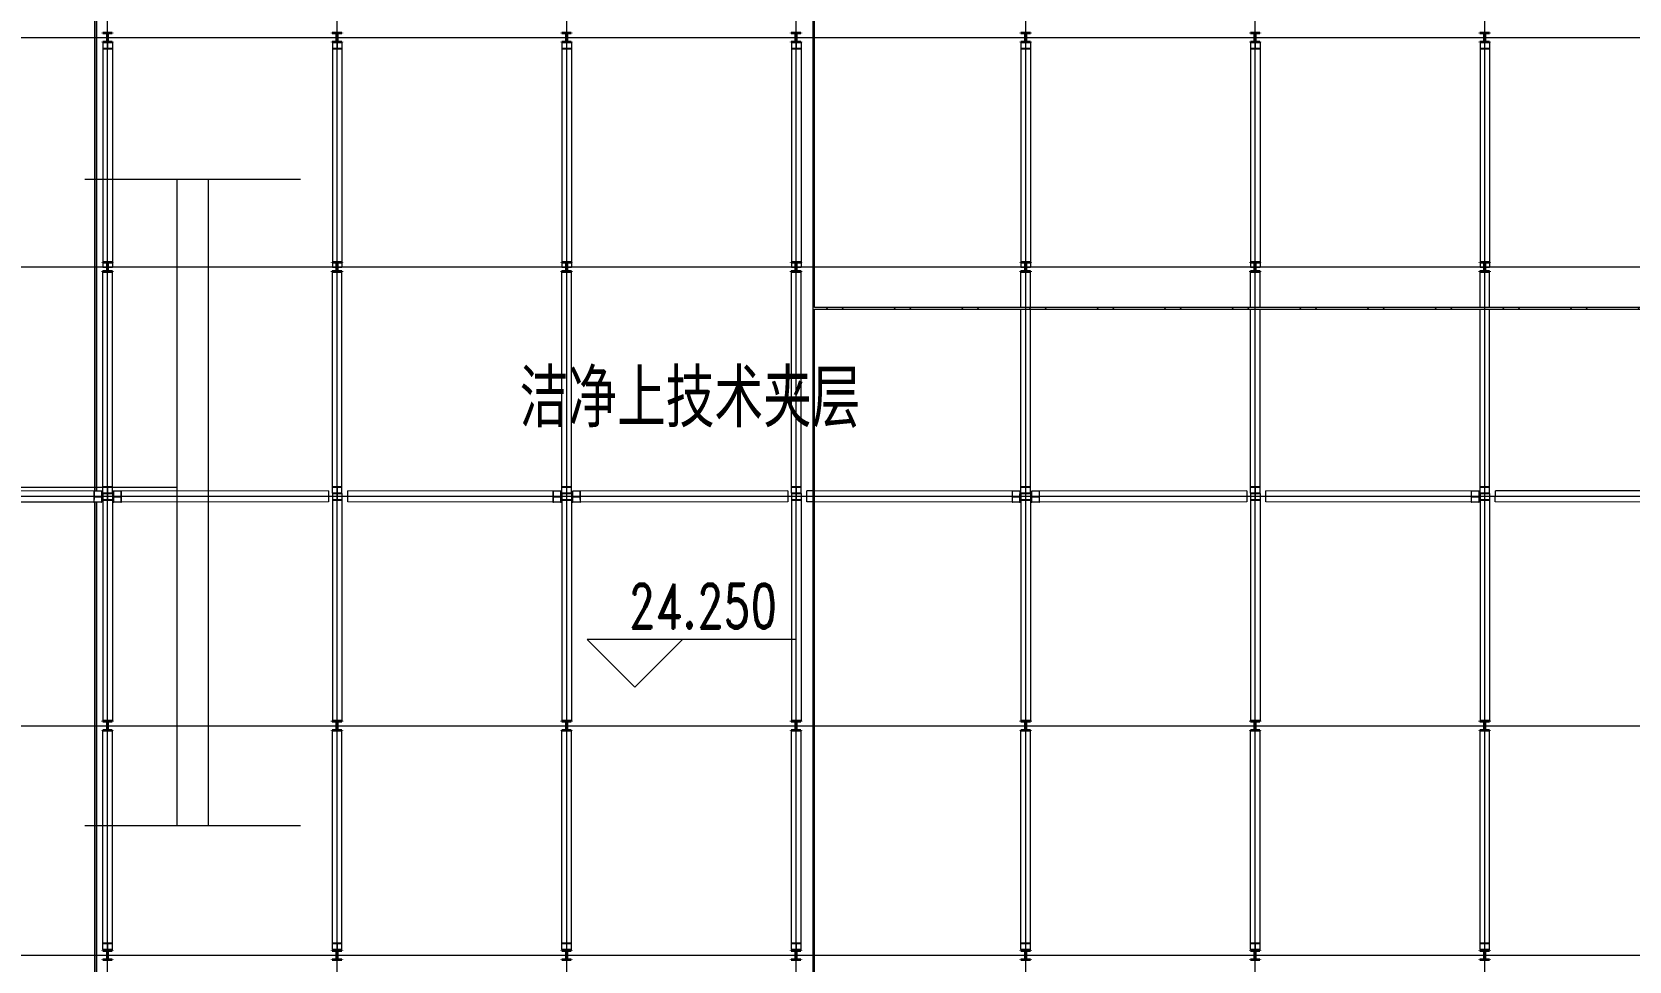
# Model space of a CAD drawing. Header units: millimetres. Extents: x -30000 to 430621, y -31706 to 192400.
# Drawn here: x 184825 to 234925, y 64616 to 93773 of the extents above; entities that cross this region are included whole.
import ezdxf

# ---------------------------------------------------------------- set-up
doc = ezdxf.new("R2010")
doc.units = ezdxf.units.MM
doc.linetypes.add('轴网线', pattern=[22.04, 18.38, -1.83, 0, -1.83])
doc.layers.get('0').update_dxf_attribs({"color": 8})
for name, color, linetype, lineweight in [('A-ANNO-NOTE', 8, 'Continuous', 5), ('A-AREA-IDEN', 8, 'Continuous', 9), ('A-DETL-GENF', 8, 'Continuous', 18), ('A-FLOR-HRAL', 8, 'Continuous', 5), ('A-WALL', 8, 'Continuous', 5), ('A-WALL-PATT', 8, 'Continuous', 9), ('G-IMPT', 8, 'Continuous', 5), ('S-BEAM', 8, 'Continuous', 5), ('S-COLS', 8, 'Continuous', 5), ('S-GRID', 8, 'Continuous', 9)]:
    doc.layers.add(name, color=color, linetype=linetype, lineweight=lineweight)
doc.styles.add('RomanD_2', font='romand__.ttf', dxfattribs={"width": 0.7, "height": 1400})
doc.styles.add('仿宋_4', font='simfang.ttf', dxfattribs={"width": 0.7, "height": 1600})
pattern_1 = [(45, (-4e-09, 0), (-1060.66, 1060.66), []), (135, (-4e-09, 0), (-1060.66, -1060.66), [])]

# ---------------------------------------------------------------- blocks, each defined once
blk = doc.blocks.new('钢_柱_热轧H - HW300X300-659272-LAY-4F-1_500-A')
at = {"layer": 'S-COLS', "lineweight": 15, "true_color": 0xdddddd}
h = blk.add_hatch(color=254, dxfattribs=at)
h.paths.add_polyline_path([(5, -122), (0, 122), (-5, 122), (0, -122)], flags=0)
h.paths.add_polyline_path([(9, -131), (5, -122), (0, -131), (5, -131)], flags=0)
h.paths.add_polyline_path([(-145, -150), (150, -150), (150, -135), (-150, -135), (-150, -150)], flags=0)
h.paths.add_polyline_path([(5, 122), (5, 131), (-5, 129), (0, 125)], flags=0)
h.paths.add_polyline_path([(9, 131), (18, 135), (150, 135), (150, 150), (-150, 150), (-145, 135), (5, 132)], flags=0)
at = {"layer": 'S-COLS', "color": 8, "lineweight": 35, "true_color": 0x777777}
for p, q in [((-150, 150), (150, 150)), ((-150, 135), (-150, 150)), ((-18, 135), (-150, 135)), ((-5, -122), (-5, 122)), ((5, 122), (5, -122)), ((150, 135), (18, 135)), ((150, 150), (150, 135)), ((-150, -135), (-18, -135)), ((-150, -150), (-150, -135)), ((150, -150), (-150, -150)), ((18, -135), (150, -135)), ((150, -135), (150, -150))]:
    blk.add_line(p, q, dxfattribs=at)
for centre, start, end in [((-18, 122), 360, 90), ((18, 122), 90, 180), ((-18, -122), 270, 360), ((18, -122), 180, 270)]:
    blk.add_arc(centre, 13, start, end, dxfattribs=at)
blk = doc.blocks.new('钢_柱_热轧H - HW300X300-659273-LAY-4F-1_500-A')
at = {"layer": 'S-COLS', "lineweight": 15, "true_color": 0xdddddd}
h = blk.add_hatch(color=254, dxfattribs=at)
h.paths.add_polyline_path([(5, -122), (5, 122), (-5, 122), (-5, -122)], flags=0)
h.paths.add_polyline_path([(9, -131), (5, -122), (-5, -131), (5, -131)], flags=0)
h.paths.add_polyline_path([(150, -150), (150, -135), (-150, -135), (-145, -150)], flags=0)
h.paths.add_polyline_path([(5, 122), (5, 131), (-5, 129)], flags=0)
h.paths.add_polyline_path([(9, 131), (18, 135), (150, 135), (150, 150), (-150, 150), (-145, 135), (5, 132)], flags=0)
at = {"layer": 'S-COLS', "color": 8, "lineweight": 35, "true_color": 0x777777}
for p, q in [((-150, 150), (150, 150)), ((-150, 135), (-150, 150)), ((-18, 135), (-150, 135)), ((-5, -122), (-5, 122)), ((5, 122), (5, -122)), ((150, 135), (18, 135)), ((150, 150), (150, 135)), ((-150, -135), (-18, -135)), ((-150, -150), (-150, -135)), ((150, -150), (-150, -150)), ((18, -135), (150, -135)), ((150, -135), (150, -150))]:
    blk.add_line(p, q, dxfattribs=at)
for centre, start, end in [((-18, 122), 360, 90), ((18, 122), 90, 180), ((-18, -122), 270, 360), ((18, -122), 180, 270)]:
    blk.add_arc(centre, 13, start, end, dxfattribs=at)
blk = doc.blocks.new('钢_柱_热轧H - HW300X300-V81-LAY-4F-1_500-A')
at = {"layer": 'S-COLS', "lineweight": 15, "true_color": 0xdddddd}
h = blk.add_hatch(color=254, dxfattribs=at)
h.paths.add_polyline_path([(5, -122), (0, 122), (-5, 122), (0, -122)], flags=0)
h.paths.add_polyline_path([(9, -131), (5, -122), (0, -131), (5, -131)], flags=0)
h.paths.add_polyline_path([(-150, -150), (150, -150), (150, -135), (-150, -135), (-150, -150)], flags=0)
h.paths.add_polyline_path([(5, 122), (5, 131), (-5, 129), (0, 125)], flags=0)
h.paths.add_polyline_path([(9, 131), (18, 135), (150, 135), (150, 150), (-150, 150), (-145, 135), (5, 132)], flags=0)
at = {"layer": 'S-COLS', "color": 8, "lineweight": 35, "true_color": 0x777777}
for p, q in [((-150, 150), (150, 150)), ((-150, 135), (-150, 150)), ((-18, 135), (-150, 135)), ((-5, -122), (-5, 122)), ((5, 122), (5, -122)), ((150, 135), (18, 135)), ((150, 150), (150, 135)), ((-150, -135), (-18, -135)), ((-150, -150), (-150, -135)), ((18, -135), (150, -135)), ((150, -135), (150, -150))]:
    blk.add_line(p, q, dxfattribs=at)
for centre, start, end in [((-18, 122), 360, 90), ((18, 122), 90, 180), ((-18, -122), 270, 360), ((18, -122), 180, 270)]:
    blk.add_arc(centre, 13, start, end, dxfattribs=at)
blk = doc.blocks.new('钢_柱_热轧H - HW300X300-V82-LAY-4F-1_500-A')
at = {"layer": 'S-COLS', "lineweight": 15, "true_color": 0xdddddd}
h = blk.add_hatch(color=254, dxfattribs=at)
h.paths.add_polyline_path([(5, -122), (0, 122), (-5, 122), (0, -122)], flags=0)
h.paths.add_polyline_path([(9, -131), (5, -122), (0, -131), (5, -131)], flags=0)
h.paths.add_polyline_path([(-150, -150), (150, -150), (150, -135), (-150, -135), (-150, -150)], flags=0)
h.paths.add_polyline_path([(5, 122), (5, 131), (-5, 129), (0, 125)], flags=0)
h.paths.add_polyline_path([(9, 131), (18, 135), (150, 135), (150, 150), (-150, 150), (-145, 135), (5, 132)], flags=0)
at = {"layer": 'S-COLS', "color": 8, "lineweight": 35, "true_color": 0x777777}
for p, q in [((-150, 150), (150, 150)), ((-150, 135), (-150, 150)), ((-18, 135), (-150, 135)), ((-5, -122), (-5, 122)), ((5, 122), (5, -122)), ((150, 135), (18, 135)), ((150, 150), (150, 135)), ((-150, -135), (-18, -135)), ((-150, -150), (-150, -135)), ((18, -135), (150, -135)), ((150, -135), (150, -150))]:
    blk.add_line(p, q, dxfattribs=at)
for centre, start, end in [((-18, 122), 360, 90), ((18, 122), 90, 180), ((-18, -122), 270, 360), ((18, -122), 180, 270)]:
    blk.add_arc(centre, 13, start, end, dxfattribs=at)
blk = doc.blocks.new('钢_柱_热轧H - HW300X300-V79-LAY-4F-1_500-A')
at = {"layer": 'S-COLS', "lineweight": 15, "true_color": 0xdddddd}
h = blk.add_hatch(color=254, dxfattribs=at)
h.paths.add_polyline_path([(5, -122), (0, 122), (-5, 122), (0, -122)], flags=0)
h.paths.add_polyline_path([(9, -131), (5, -122), (0, -131), (5, -131)], flags=0)
h.paths.add_polyline_path([(-145, -150), (-145, -150), (150, -150), (150, -135), (-150, -135), (-150, -150)], flags=0)
h.paths.add_polyline_path([(5, 122), (5, 131), (-5, 129), (0, 125)], flags=0)
h.paths.add_polyline_path([(9, 131), (18, 135), (150, 135), (150, 150), (-150, 150), (-145, 135), (5, 132)], flags=0)
at = {"layer": 'S-COLS', "color": 8, "lineweight": 35, "true_color": 0x777777}
for p, q in [((-150, 150), (150, 150)), ((-150, 135), (-150, 150)), ((-18, 135), (-150, 135)), ((-5, -122), (-5, 122)), ((5, 122), (5, -122)), ((150, 135), (18, 135)), ((150, 150), (150, 135)), ((-150, -135), (-18, -135)), ((-150, -150), (-150, -135)), ((18, -135), (150, -135)), ((150, -135), (150, -150))]:
    blk.add_line(p, q, dxfattribs=at)
for centre, start, end in [((-18, 122), 360, 90), ((18, 122), 90, 180), ((-18, -122), 270, 360), ((18, -122), 180, 270)]:
    blk.add_arc(centre, 13, start, end, dxfattribs=at)
blk = doc.blocks.new('钢_柱_热轧H - HW300X300-V84-LAY-4F-1_500-A')
at = {"layer": 'S-COLS', "lineweight": 15, "true_color": 0xdddddd}
h = blk.add_hatch(color=254, dxfattribs=at)
h.paths.add_polyline_path([(5, -122), (0, 122), (-5, 122), (0, -122)], flags=0)
h.paths.add_polyline_path([(9, -131), (5, -122), (0, -131), (5, -131)], flags=0)
h.paths.add_polyline_path([(-150, -150), (150, -150), (150, -135), (-150, -135), (-150, -150)], flags=0)
h.paths.add_polyline_path([(5, 122), (5, 131), (-5, 129), (0, 125)], flags=0)
h.paths.add_polyline_path([(9, 131), (18, 135), (150, 135), (150, 150), (-150, 150), (-145, 135), (5, 132)], flags=0)
at = {"layer": 'S-COLS', "color": 8, "lineweight": 35, "true_color": 0x777777}
for p, q in [((-150, 150), (150, 150)), ((-150, 135), (-150, 150)), ((-18, 135), (-150, 135)), ((-5, -122), (-5, 122)), ((5, 122), (5, -122)), ((150, 135), (18, 135)), ((150, 150), (150, 135)), ((-150, -135), (-18, -135)), ((-150, -150), (-150, -135)), ((18, -135), (150, -135)), ((150, -135), (150, -150))]:
    blk.add_line(p, q, dxfattribs=at)
for centre, start, end in [((-18, 122), 360, 90), ((18, 122), 90, 180), ((-18, -122), 270, 360), ((18, -122), 180, 270)]:
    blk.add_arc(centre, 13, start, end, dxfattribs=at)
blk = doc.blocks.new('钢_柱_热轧H - HW300X300-V83-LAY-4F-1_500-A')
at = {"layer": 'S-COLS', "lineweight": 15, "true_color": 0xdddddd}
h = blk.add_hatch(color=254, dxfattribs=at)
h.paths.add_polyline_path([(5, -122), (0, 122), (-5, 122), (0, -122)], flags=0)
h.paths.add_polyline_path([(9, -131), (5, -122), (0, -131), (5, -131)], flags=0)
h.paths.add_polyline_path([(-150, -150), (150, -150), (150, -135), (-150, -135), (-150, -150)], flags=0)
h.paths.add_polyline_path([(5, 122), (5, 131), (-5, 129), (0, 125)], flags=0)
h.paths.add_polyline_path([(9, 131), (18, 135), (150, 135), (150, 150), (-150, 150), (-145, 135), (5, 132)], flags=0)
at = {"layer": 'S-COLS', "color": 8, "lineweight": 35, "true_color": 0x777777}
for p, q in [((-150, 150), (150, 150)), ((-150, 135), (-150, 150)), ((-18, 135), (-150, 135)), ((-5, -122), (-5, 122)), ((5, 122), (5, -122)), ((150, 135), (18, 135)), ((150, 150), (150, 135)), ((-150, -135), (-18, -135)), ((-150, -150), (-150, -135)), ((18, -135), (150, -135)), ((150, -135), (150, -150))]:
    blk.add_line(p, q, dxfattribs=at)
for centre, start, end in [((-18, 122), 360, 90), ((18, 122), 90, 180), ((-18, -122), 270, 360), ((18, -122), 180, 270)]:
    blk.add_arc(centre, 13, start, end, dxfattribs=at)
blk = doc.blocks.new('钢_梁_焊接H - H300X300X10X15-V311-LAY-4F-1_500-A')
at = {"layer": 'S-BEAM', "color": 8, "lineweight": 15, "true_color": 0x777777}
for p, q in [((187350, 93450), (187050, 93450)), ((187050, 93450), (187050, 93440)), ((187050, 93440), (187195, 93440)), ((187050, 93440), (187050, 93250)), ((187195, 93250), (187050, 93250)), ((187050, 93250), (187050, 93240)), ((187050, 93240), (187350, 93240)), ((187050, 93240), (187050, 86549)), ((187195, 93440), (187195, 93250)), ((187205, 93250), (187205, 93440)), ((187205, 93440), (187350, 93440)), ((187350, 93250), (187205, 93250)), ((187350, 93440), (187350, 93450)), ((187350, 93440), (187350, 93250)), ((187350, 93240), (187350, 93250)), ((187350, 93240), (187350, 86386)), ((187050, 86535), (187050, 86386)), ((187190, 86386), (187050, 86386)), ((187350, 86386), (187200, 86386))]:
    blk.add_line(p, q, dxfattribs=at)
blk = doc.blocks.new('钢_梁_焊接H - H300X300X10X15-V315-LAY-4F-1_500-A')
at = {"layer": 'S-BEAM', "color": 8, "lineweight": 15, "true_color": 0x777777}
for p, q in [((187050, 65176), (187050, 71851)), ((187350, 65176), (187350, 71861)), ((187350, 65176), (187050, 65176)), ((187050, 65176), (187050, 65166)), ((187050, 65166), (187195, 65166)), ((187050, 64976), (187050, 65166)), ((187195, 65166), (187195, 64976)), ((187205, 64976), (187205, 65166)), ((187205, 65166), (187350, 65166)), ((187350, 65166), (187350, 65176)), ((187350, 64976), (187350, 65166)), ((187195, 64976), (187050, 64976)), ((187050, 64976), (187050, 64965)), ((187050, 64965), (187350, 64965)), ((187350, 64976), (187205, 64976)), ((187350, 64965), (187350, 64976))]:
    blk.add_line(p, q, dxfattribs=at)
blk = doc.blocks.new('钢_梁_焊接H - H300X300X10X15-V316-LAY-4F-1_500-A')
at = {"layer": 'S-BEAM', "color": 8, "lineweight": 15, "true_color": 0x777777}
for p, q in [((187050, 86275), (187196, 86275)), ((187050, 86265), (187050, 86275)), ((187050, 79501), (187050, 86251)), ((187201, 86275), (187350, 86275)), ((187350, 79501), (187350, 86275)), ((187350, 79501), (187050, 79501)), ((187050, 79501), (187050, 79490)), ((187050, 79490), (187195, 79490)), ((187050, 79301), (187050, 79490)), ((187195, 79490), (187195, 79301)), ((187205, 79301), (187205, 79490)), ((187205, 79490), (187350, 79490)), ((187264, 79295), (187258, 79295)), ((187350, 79490), (187350, 79501)), ((187350, 79301), (187350, 79490))]:
    blk.add_line(p, q, dxfattribs=at)
blk = doc.blocks.new('钢_梁_焊接H - H300X300X10X15-V317-LAY-4F-1_500-A')
at = {"layer": 'S-BEAM', "color": 8, "lineweight": 15, "true_color": 0x777777}
for p, q in [((187350, 79301), (187050, 79301)), ((187050, 79301), (187050, 79290)), ((187050, 79290), (187195, 79290)), ((187050, 79290), (187050, 79095)), ((187195, 79290), (187195, 79095)), ((187205, 79095), (187205, 79290)), ((187205, 79290), (187350, 79290)), ((187350, 79290), (187350, 79301)), ((187350, 79290), (187350, 79095)), ((187195, 79095), (187050, 79095)), ((187050, 79095), (187050, 79084)), ((187050, 79084), (187350, 79084)), ((187050, 79084), (187050, 72149)), ((187350, 79095), (187205, 79095)), ((187350, 79084), (187350, 79095)), ((187350, 79084), (187350, 72146))]:
    blk.add_line(p, q, dxfattribs=at)
blk = doc.blocks.new('钢_梁_焊接H - H300X300X10X15-V320-LAY-4F-1_500-A')
at = {"layer": 'S-BEAM', "color": 8, "lineweight": 15, "true_color": 0x777777}
for p, q in [((194550, 93450), (194250, 93450)), ((194250, 93450), (194250, 93440)), ((194250, 93440), (194395, 93440)), ((194250, 93440), (194250, 93250)), ((194395, 93250), (194250, 93250)), ((194250, 93250), (194250, 93240)), ((194250, 93240), (194550, 93240)), ((194250, 93240), (194250, 86549)), ((194395, 93440), (194395, 93250)), ((194405, 93250), (194405, 93440)), ((194405, 93440), (194550, 93440)), ((194550, 93250), (194405, 93250)), ((194550, 93440), (194550, 93450)), ((194550, 93440), (194550, 93250)), ((194550, 93240), (194550, 93250)), ((194550, 93240), (194550, 86386)), ((194250, 86535), (194250, 86386)), ((194390, 86386), (194250, 86386)), ((194550, 86386), (194400, 86386))]:
    blk.add_line(p, q, dxfattribs=at)
blk = doc.blocks.new('钢_梁_焊接H - H300X300X10X15-V324-LAY-4F-1_500-A')
at = {"layer": 'S-BEAM', "color": 8, "lineweight": 15, "true_color": 0x777777}
for p, q in [((194250, 65176), (194250, 71851)), ((194550, 65176), (194550, 71861)), ((194550, 65176), (194250, 65176)), ((194250, 65176), (194250, 65166)), ((194250, 65166), (194395, 65166)), ((194250, 64976), (194250, 65166)), ((194395, 65166), (194395, 64976)), ((194405, 64976), (194405, 65166)), ((194405, 65166), (194550, 65166)), ((194550, 65166), (194550, 65176)), ((194550, 64976), (194550, 65166)), ((194395, 64976), (194250, 64976)), ((194250, 64976), (194250, 64965)), ((194250, 64965), (194550, 64965)), ((194550, 64976), (194405, 64976)), ((194550, 64965), (194550, 64976))]:
    blk.add_line(p, q, dxfattribs=at)
blk = doc.blocks.new('钢_梁_焊接H - H300X300X10X15-V325-LAY-4F-1_500-A')
at = {"layer": 'S-BEAM', "color": 8, "lineweight": 15, "true_color": 0x777777}
for p, q in [((194250, 86275), (194396, 86275)), ((194250, 86265), (194250, 86275)), ((194250, 79501), (194250, 86251)), ((194401, 86275), (194550, 86275)), ((194550, 79501), (194550, 86275)), ((194550, 79501), (194250, 79501)), ((194250, 79501), (194250, 79490)), ((194250, 79490), (194395, 79490)), ((194250, 79301), (194250, 79490)), ((194395, 79490), (194395, 79301)), ((194405, 79301), (194405, 79490)), ((194405, 79490), (194550, 79490)), ((194464, 79295), (194458, 79295)), ((194550, 79490), (194550, 79501)), ((194550, 79301), (194550, 79490))]:
    blk.add_line(p, q, dxfattribs=at)
blk = doc.blocks.new('钢_梁_焊接H - H300X300X10X15-V326-LAY-4F-1_500-A')
at = {"layer": 'S-BEAM', "color": 8, "lineweight": 15, "true_color": 0x777777}
for p, q in [((194550, 79301), (194250, 79301)), ((194250, 79301), (194250, 79290)), ((194250, 79290), (194395, 79290)), ((194250, 79290), (194250, 79095)), ((194395, 79290), (194395, 79095)), ((194405, 79095), (194405, 79290)), ((194405, 79290), (194550, 79290)), ((194550, 79290), (194550, 79301)), ((194550, 79290), (194550, 79095)), ((194395, 79095), (194250, 79095)), ((194250, 79095), (194250, 79084)), ((194250, 79084), (194550, 79084)), ((194250, 79084), (194250, 72149)), ((194550, 79095), (194405, 79095)), ((194550, 79084), (194550, 79095)), ((194550, 79084), (194550, 72146))]:
    blk.add_line(p, q, dxfattribs=at)
blk = doc.blocks.new('钢_梁_焊接H - H300X300X10X15-V329-LAY-4F-1_500-A')
at = {"layer": 'S-BEAM', "color": 8, "lineweight": 15, "true_color": 0x777777}
for p, q in [((201750, 93450), (201450, 93450)), ((201450, 93450), (201450, 93440)), ((201450, 93440), (201595, 93440)), ((201450, 93440), (201450, 93250)), ((201595, 93250), (201450, 93250)), ((201450, 93250), (201450, 93240)), ((201450, 93240), (201750, 93240)), ((201450, 93240), (201450, 86549)), ((201595, 93440), (201595, 93250)), ((201605, 93250), (201605, 93440)), ((201605, 93440), (201750, 93440)), ((201750, 93250), (201605, 93250)), ((201750, 93440), (201750, 93450)), ((201750, 93440), (201750, 93250)), ((201750, 93240), (201750, 93250)), ((201750, 93240), (201750, 86386)), ((201450, 86535), (201450, 86386)), ((201590, 86386), (201450, 86386)), ((201750, 86386), (201600, 86386))]:
    blk.add_line(p, q, dxfattribs=at)
blk = doc.blocks.new('钢_梁_焊接H - H300X300X10X15-V333-LAY-4F-1_500-A')
at = {"layer": 'S-BEAM', "color": 8, "lineweight": 15, "true_color": 0x777777}
for p, q in [((201450, 65176), (201450, 71851)), ((201750, 65176), (201750, 71861)), ((201750, 65176), (201450, 65176)), ((201450, 65176), (201450, 65166)), ((201450, 65166), (201595, 65166)), ((201450, 64976), (201450, 65166)), ((201595, 65166), (201595, 64976)), ((201605, 64976), (201605, 65166)), ((201605, 65166), (201750, 65166)), ((201750, 65166), (201750, 65176)), ((201750, 64976), (201750, 65166)), ((201595, 64976), (201450, 64976)), ((201450, 64976), (201450, 64965)), ((201450, 64965), (201750, 64965)), ((201750, 64976), (201605, 64976)), ((201750, 64965), (201750, 64976))]:
    blk.add_line(p, q, dxfattribs=at)
blk = doc.blocks.new('钢_梁_焊接H - H300X300X10X15-V334-LAY-4F-1_500-A')
at = {"layer": 'S-BEAM', "color": 8, "lineweight": 15, "true_color": 0x777777}
for p, q in [((201450, 86275), (201596, 86275)), ((201450, 86265), (201450, 86275)), ((201450, 79501), (201450, 86251)), ((201601, 86275), (201750, 86275)), ((201750, 79501), (201750, 86275)), ((201750, 79501), (201450, 79501)), ((201450, 79501), (201450, 79490)), ((201450, 79490), (201595, 79490)), ((201450, 79301), (201450, 79490)), ((201595, 79490), (201595, 79301)), ((201605, 79301), (201605, 79490)), ((201605, 79490), (201750, 79490)), ((201664, 79295), (201658, 79295)), ((201750, 79490), (201750, 79501)), ((201750, 79301), (201750, 79490))]:
    blk.add_line(p, q, dxfattribs=at)
blk = doc.blocks.new('钢_梁_焊接H - H300X300X10X15-V335-LAY-4F-1_500-A')
at = {"layer": 'S-BEAM', "color": 8, "lineweight": 15, "true_color": 0x777777}
for p, q in [((201750, 79301), (201450, 79301)), ((201450, 79301), (201450, 79290)), ((201450, 79290), (201595, 79290)), ((201450, 79290), (201450, 79095)), ((201595, 79290), (201595, 79095)), ((201605, 79095), (201605, 79290)), ((201605, 79290), (201750, 79290)), ((201750, 79290), (201750, 79301)), ((201750, 79290), (201750, 79095)), ((201595, 79095), (201450, 79095)), ((201450, 79095), (201450, 79084)), ((201450, 79084), (201750, 79084)), ((201450, 79084), (201450, 72149)), ((201750, 79095), (201605, 79095)), ((201750, 79084), (201750, 79095)), ((201750, 79084), (201750, 72146))]:
    blk.add_line(p, q, dxfattribs=at)
blk = doc.blocks.new('钢_梁_焊接H - H300X300X10X15-V336-LAY-4F-1_500-A')
at = {"layer": 'S-BEAM', "color": 8, "lineweight": 15, "true_color": 0x777777}
for p, q in [((208950, 93450), (208650, 93450)), ((208650, 93450), (208650, 93440)), ((208650, 93440), (208795, 93440)), ((208650, 93440), (208650, 93250)), ((208795, 93250), (208650, 93250)), ((208650, 93250), (208650, 93240)), ((208650, 93240), (208950, 93240)), ((208650, 93240), (208650, 86549)), ((208795, 93440), (208795, 93250)), ((208805, 93250), (208805, 93440)), ((208805, 93440), (208950, 93440)), ((208950, 93250), (208805, 93250)), ((208950, 93440), (208950, 93450)), ((208950, 93440), (208950, 93250)), ((208950, 93240), (208950, 93250)), ((208950, 93240), (208950, 86386)), ((208650, 86535), (208650, 86386)), ((208790, 86386), (208650, 86386)), ((208950, 86386), (208800, 86386))]:
    blk.add_line(p, q, dxfattribs=at)
blk = doc.blocks.new('钢_梁_焊接H - H300X300X10X15-V338-LAY-4F-1_500-A')
at = {"layer": 'S-BEAM', "color": 8, "lineweight": 15, "true_color": 0x777777}
for p, q in [((208650, 65176), (208650, 71851)), ((208950, 65176), (208950, 71861)), ((208950, 65176), (208650, 65176)), ((208650, 65176), (208650, 65166)), ((208650, 65166), (208795, 65166)), ((208650, 64976), (208650, 65166)), ((208795, 65166), (208795, 64976)), ((208805, 64976), (208805, 65166)), ((208805, 65166), (208950, 65166)), ((208950, 65166), (208950, 65176)), ((208950, 64976), (208950, 65166)), ((208795, 64976), (208650, 64976)), ((208650, 64976), (208650, 64965)), ((208650, 64965), (208950, 64965)), ((208950, 64976), (208805, 64976)), ((208950, 64965), (208950, 64976))]:
    blk.add_line(p, q, dxfattribs=at)
blk = doc.blocks.new('钢_梁_焊接H - H300X300X10X15-V339-LAY-4F-1_500-A')
at = {"layer": 'S-BEAM', "color": 8, "lineweight": 15, "true_color": 0x777777}
for p, q in [((208650, 86275), (208796, 86275)), ((208650, 86265), (208650, 86275)), ((208650, 79501), (208650, 86251)), ((208801, 86275), (208950, 86275)), ((208950, 79501), (208950, 86275)), ((208950, 79501), (208650, 79501)), ((208650, 79501), (208650, 79490)), ((208650, 79490), (208795, 79490)), ((208650, 79301), (208650, 79490)), ((208795, 79490), (208795, 79301)), ((208805, 79301), (208805, 79490)), ((208805, 79490), (208950, 79490)), ((208864, 79295), (208858, 79295)), ((208950, 79490), (208950, 79501)), ((208950, 79301), (208950, 79490))]:
    blk.add_line(p, q, dxfattribs=at)
blk = doc.blocks.new('钢_梁_焊接H - H300X300X10X15-658912-LAY-4F-1_500-A')
at = {"layer": 'S-BEAM', "color": 8, "lineweight": 15, "true_color": 0x777777}
for p, q in [((14550, 79301), (14250, 79301)), ((14250, 79301), (14250, 79290)), ((14250, 79290), (14395, 79290)), ((14250, 79290), (14250, 79095)), ((14395, 79290), (14395, 79095)), ((14405, 79095), (14405, 79290)), ((14405, 79290), (14550, 79290)), ((14550, 79290), (14550, 79301)), ((14550, 79290), (14550, 79095)), ((14395, 79095), (14250, 79095)), ((14250, 79095), (14250, 79084)), ((14250, 79084), (14550, 79084)), ((14250, 79084), (14250, 72149)), ((14550, 79095), (14405, 79095)), ((14550, 79084), (14550, 79095)), ((14550, 79084), (14550, 72146))]:
    blk.add_line(p, q, dxfattribs=at)
blk = doc.blocks.new('钢_梁_焊接H - H300X300X10X15-V342-LAY-4F-1_500-A')
at = {"layer": 'S-BEAM', "color": 8, "lineweight": 15, "true_color": 0x777777}
for p, q in [((216150, 93450), (215850, 93450)), ((215850, 93450), (215850, 93440)), ((215850, 93440), (215995, 93440)), ((215850, 93440), (215850, 93250)), ((215995, 93250), (215850, 93250)), ((215850, 93250), (215850, 93240)), ((215850, 93240), (216150, 93240)), ((215850, 93240), (215850, 86549)), ((215995, 93440), (215995, 93250)), ((216005, 93250), (216005, 93440)), ((216005, 93440), (216150, 93440)), ((216150, 93250), (216005, 93250)), ((216150, 93440), (216150, 93450)), ((216150, 93440), (216150, 93250)), ((216150, 93240), (216150, 93250)), ((216150, 93240), (216150, 86386)), ((215850, 86535), (215850, 86386)), ((215990, 86386), (215850, 86386)), ((216150, 86386), (216000, 86386))]:
    blk.add_line(p, q, dxfattribs=at)
blk = doc.blocks.new('钢_梁_焊接H - H300X300X10X15-V346-LAY-4F-1_500-A')
at = {"layer": 'S-BEAM', "color": 8, "lineweight": 15, "true_color": 0x777777}
for p, q in [((215850, 65176), (215850, 71851)), ((216150, 65176), (216150, 71861)), ((216150, 65176), (215850, 65176)), ((215850, 65176), (215850, 65166)), ((215850, 65166), (215995, 65166)), ((215850, 64976), (215850, 65166)), ((215995, 65166), (215995, 64976)), ((216005, 64976), (216005, 65166)), ((216005, 65166), (216150, 65166)), ((216150, 65166), (216150, 65176)), ((216150, 64976), (216150, 65166)), ((215995, 64976), (215850, 64976)), ((215850, 64976), (215850, 64965)), ((215850, 64965), (216150, 64965)), ((216150, 64976), (216005, 64976)), ((216150, 64965), (216150, 64976))]:
    blk.add_line(p, q, dxfattribs=at)
blk = doc.blocks.new('钢_梁_焊接H - H300X300X10X15-V347-LAY-4F-1_500-A')
at = {"layer": 'S-BEAM', "color": 8, "lineweight": 15, "true_color": 0x777777}
for p, q in [((215850, 86275), (215996, 86275)), ((215850, 86265), (215850, 86275)), ((215850, 85125), (215850, 86251)), ((216001, 86275), (216150, 86275)), ((216150, 85125), (216150, 86275)), ((215850, 79501), (215850, 85075)), ((216150, 79501), (216150, 85075)), ((216150, 79501), (215850, 79501)), ((215850, 79501), (215850, 79490)), ((215850, 79490), (215995, 79490)), ((215850, 79301), (215850, 79490)), ((215995, 79490), (215995, 79301)), ((216005, 79301), (216005, 79490)), ((216005, 79490), (216150, 79490)), ((216064, 79295), (216058, 79295)), ((216150, 79490), (216150, 79501)), ((216150, 79301), (216150, 79490))]:
    blk.add_line(p, q, dxfattribs=at)
blk = doc.blocks.new('钢_梁_焊接H - H300X300X10X15-V348-LAY-4F-1_500-A')
at = {"layer": 'S-BEAM', "color": 8, "lineweight": 15, "true_color": 0x777777}
for p, q in [((216150, 79301), (215850, 79301)), ((215850, 79301), (215850, 79290)), ((215850, 79290), (215995, 79290)), ((215850, 79290), (215850, 79095)), ((215995, 79290), (215995, 79095)), ((216005, 79095), (216005, 79290)), ((216005, 79290), (216150, 79290)), ((216150, 79290), (216150, 79301)), ((216150, 79290), (216150, 79095)), ((215995, 79095), (215850, 79095)), ((215850, 79095), (215850, 79084)), ((215850, 79084), (216150, 79084)), ((215850, 79084), (215850, 72149)), ((216150, 79095), (216005, 79095)), ((216150, 79084), (216150, 79095)), ((216150, 79084), (216150, 72146))]:
    blk.add_line(p, q, dxfattribs=at)
blk = doc.blocks.new('钢_梁_焊接H - H300X300X10X15-V351-LAY-4F-1_500-A')
at = {"layer": 'S-BEAM', "color": 8, "lineweight": 15, "true_color": 0x777777}
for p, q in [((223350, 93450), (223050, 93450)), ((223050, 93450), (223050, 93440)), ((223050, 93440), (223195, 93440)), ((223050, 93440), (223050, 93250)), ((223195, 93250), (223050, 93250)), ((223050, 93250), (223050, 93240)), ((223050, 93240), (223350, 93240)), ((223050, 93240), (223050, 86549)), ((223195, 93440), (223195, 93250)), ((223205, 93250), (223205, 93440)), ((223205, 93440), (223350, 93440)), ((223350, 93250), (223205, 93250)), ((223350, 93440), (223350, 93450)), ((223350, 93440), (223350, 93250)), ((223350, 93240), (223350, 93250)), ((223350, 93240), (223350, 86386)), ((223050, 86535), (223050, 86386)), ((223190, 86386), (223050, 86386)), ((223350, 86386), (223200, 86386))]:
    blk.add_line(p, q, dxfattribs=at)
blk = doc.blocks.new('钢_梁_焊接H - H300X300X10X15-V355-LAY-4F-1_500-A')
at = {"layer": 'S-BEAM', "color": 8, "lineweight": 15, "true_color": 0x777777}
for p, q in [((223050, 65176), (223050, 71851)), ((223350, 65176), (223350, 71861)), ((223350, 65176), (223050, 65176)), ((223050, 65176), (223050, 65166)), ((223050, 65166), (223195, 65166)), ((223050, 64976), (223050, 65166)), ((223195, 65166), (223195, 64976)), ((223205, 64976), (223205, 65166)), ((223205, 65166), (223350, 65166)), ((223350, 65166), (223350, 65176)), ((223350, 64976), (223350, 65166)), ((223195, 64976), (223050, 64976)), ((223050, 64976), (223050, 64965)), ((223050, 64965), (223350, 64965)), ((223350, 64976), (223205, 64976)), ((223350, 64965), (223350, 64976))]:
    blk.add_line(p, q, dxfattribs=at)
blk = doc.blocks.new('钢_梁_焊接H - H300X300X10X15-V356-LAY-4F-1_500-A')
at = {"layer": 'S-BEAM', "color": 8, "lineweight": 15, "true_color": 0x777777}
for p, q in [((223050, 86275), (223196, 86275)), ((223050, 86265), (223050, 86275)), ((223050, 85125), (223050, 86251)), ((223201, 86275), (223350, 86275)), ((223350, 85125), (223350, 86275)), ((223050, 79501), (223050, 85075)), ((223350, 79501), (223350, 85075)), ((223350, 79501), (223050, 79501)), ((223050, 79501), (223050, 79490)), ((223050, 79490), (223195, 79490)), ((223050, 79301), (223050, 79490)), ((223195, 79490), (223195, 79301)), ((223205, 79301), (223205, 79490)), ((223205, 79490), (223350, 79490)), ((223264, 79295), (223258, 79295)), ((223350, 79490), (223350, 79501)), ((223350, 79301), (223350, 79490))]:
    blk.add_line(p, q, dxfattribs=at)
blk = doc.blocks.new('钢_梁_焊接H - H300X300X10X15-V357-LAY-4F-1_500-A')
at = {"layer": 'S-BEAM', "color": 8, "lineweight": 15, "true_color": 0x777777}
for p, q in [((223350, 79301), (223050, 79301)), ((223050, 79301), (223050, 79290)), ((223050, 79290), (223195, 79290)), ((223050, 79290), (223050, 79095)), ((223195, 79290), (223195, 79095)), ((223205, 79095), (223205, 79290)), ((223205, 79290), (223350, 79290)), ((223350, 79290), (223350, 79301)), ((223350, 79290), (223350, 79095)), ((223195, 79095), (223050, 79095)), ((223050, 79095), (223050, 79084)), ((223050, 79084), (223350, 79084)), ((223050, 79084), (223050, 72149)), ((223350, 79095), (223205, 79095)), ((223350, 79084), (223350, 79095)), ((223350, 79084), (223350, 72146))]:
    blk.add_line(p, q, dxfattribs=at)
blk = doc.blocks.new('钢_梁_焊接H - H300X300X10X15-V360-LAY-4F-1_500-A')
at = {"layer": 'S-BEAM', "color": 8, "lineweight": 15, "true_color": 0x777777}
for p, q in [((230250, 86275), (230396, 86275)), ((230250, 86265), (230250, 86275)), ((230250, 85125), (230250, 86251)), ((230401, 86275), (230550, 86275)), ((230550, 85125), (230550, 86275)), ((230250, 79501), (230250, 85075)), ((230550, 79501), (230550, 85075)), ((230550, 79501), (230250, 79501)), ((230250, 79501), (230250, 79490)), ((230250, 79490), (230395, 79490)), ((230250, 79301), (230250, 79490)), ((230395, 79490), (230395, 79301)), ((230405, 79301), (230405, 79490)), ((230405, 79490), (230550, 79490)), ((230464, 79295), (230458, 79295)), ((230550, 79490), (230550, 79501)), ((230550, 79301), (230550, 79490))]:
    blk.add_line(p, q, dxfattribs=at)
blk = doc.blocks.new('钢_梁_热轧H - HW350X350-659135-LAY-4F-1_500-A')
at = {"layer": 'S-BEAM', "color": 8, "lineweight": 15, "true_color": 0x777777}
for p, q in [((223530, 79025), (223531, 79375)), ((229969, 79367), (223531, 79375)), ((229983, 79367), (229969, 79367)), ((229969, 79367), (229969, 79017)), ((229982, 79017), (229983, 79173)), ((229983, 79211), (229983, 79367)), ((230209, 79366), (229983, 79367)), ((230199, 79197), (229992, 79198)), ((229992, 79186), (230199, 79185)), ((230209, 79366), (230208, 79210)), ((230208, 79172), (230208, 79016)), ((230222, 79366), (230209, 79366)), ((230222, 79016), (230222, 79366)), ((229969, 79017), (223530, 79025)), ((229969, 79017), (229982, 79017)), ((230208, 79016), (229982, 79017)), ((230208, 79016), (230222, 79016))]:
    blk.add_line(p, q, dxfattribs=at)
for centre, start_param, end_param in [((229992, 79211), 1.570796, 3.141593), ((229992, 79173), 0, 1.570796), ((230199, 79210), 3.141593, 4.712389), ((230199, 79172), 4.712389, 6.283185)]:
    blk.add_ellipse(centre, major_axis=(0, 13), ratio=0.723505, start_param=start_param, end_param=end_param, dxfattribs=at)
blk = doc.blocks.new('钢_梁_热轧H - HW350X350-659136-LAY-4F-1_500-A')
at = {"layer": 'S-BEAM', "color": 8, "lineweight": 15, "true_color": 0x777777}
for p, q in [((216191, 79366), (216178, 79366)), ((216178, 79366), (216178, 79016)), ((216417, 79367), (216191, 79366)), ((216192, 79210), (216191, 79366)), ((216192, 79016), (216192, 79172)), ((216408, 79198), (216201, 79197)), ((216201, 79185), (216408, 79186)), ((216431, 79367), (216417, 79367)), ((216417, 79367), (216417, 79211)), ((216417, 79173), (216418, 79017)), ((222932, 79375), (216431, 79367)), ((216431, 79017), (216431, 79367)), ((222932, 79375), (222932, 79025)), ((216178, 79016), (216192, 79016)), ((216418, 79017), (216192, 79016)), ((216418, 79017), (216431, 79017)), ((222932, 79025), (216431, 79017))]:
    blk.add_line(p, q, dxfattribs=at)
for centre, start_param, end_param in [((216201, 79210), 1.570796, 3.141593), ((216201, 79172), 0, 1.570796), ((216408, 79211), 3.141593, 4.712389), ((216408, 79173), 4.712389, 6.283185)]:
    blk.add_ellipse(centre, major_axis=(0, 13), ratio=0.723505, start_param=start_param, end_param=end_param, dxfattribs=at)
blk = doc.blocks.new('钢_梁_热轧H - HW350X350-V372-LAY-4F-1_500-A')
at = {"layer": 'S-BEAM', "color": 8, "lineweight": 15, "true_color": 0x777777}
for p, q in [((209130, 79025), (209131, 79375)), ((209325, 79374), (209131, 79375)), ((215569, 79367), (209375, 79374)), ((215583, 79367), (215569, 79367)), ((215569, 79367), (215569, 79017)), ((215582, 79017), (215583, 79173)), ((215583, 79211), (215583, 79367)), ((215809, 79366), (215583, 79367)), ((215799, 79197), (215592, 79198)), ((215592, 79186), (215799, 79185)), ((215809, 79366), (215808, 79210)), ((215808, 79172), (215808, 79016)), ((215822, 79366), (215809, 79366)), ((215822, 79016), (215822, 79366)), ((209325, 79024), (209130, 79025)), ((215569, 79017), (209375, 79024)), ((215569, 79017), (215582, 79017)), ((215808, 79016), (215582, 79017)), ((215808, 79016), (215822, 79016))]:
    blk.add_line(p, q, dxfattribs=at)
for centre, start_param, end_param in [((215592, 79211), 1.570796, 3.141593), ((215592, 79173), 0, 1.570796), ((215799, 79210), 3.141593, 4.712389), ((215799, 79172), 4.712389, 6.283185)]:
    blk.add_ellipse(centre, major_axis=(0, 13), ratio=0.723505, start_param=start_param, end_param=end_param, dxfattribs=at)
blk = doc.blocks.new('钢_梁_热轧H - HW350X350-659137-LAY-4F-1_500-A')
at = {"layer": 'S-BEAM', "color": 8, "lineweight": 15, "true_color": 0x777777}
for p, q in [((201791, 79366), (201778, 79366)), ((201778, 79366), (201778, 79016)), ((202017, 79367), (201791, 79366)), ((201792, 79210), (201791, 79366)), ((201792, 79016), (201792, 79172)), ((202008, 79198), (201801, 79197)), ((201801, 79185), (202008, 79186)), ((202031, 79367), (202017, 79367)), ((202017, 79367), (202017, 79211)), ((202017, 79173), (202018, 79017)), ((208532, 79375), (202031, 79367)), ((202031, 79017), (202031, 79367)), ((208532, 79375), (208532, 79025)), ((201778, 79016), (201792, 79016)), ((202018, 79017), (201792, 79016)), ((202018, 79017), (202031, 79017)), ((208532, 79025), (202031, 79017))]:
    blk.add_line(p, q, dxfattribs=at)
for centre, start_param, end_param in [((201801, 79210), 1.570796, 3.141593), ((201801, 79172), 0, 1.570796), ((202008, 79211), 3.141593, 4.712389), ((202008, 79173), 4.712389, 6.283185)]:
    blk.add_ellipse(centre, major_axis=(0, 13), ratio=0.723505, start_param=start_param, end_param=end_param, dxfattribs=at)
blk = doc.blocks.new('钢_梁_热轧H - HW350X350-659138-LAY-4F-1_500-A')
at = {"layer": 'S-BEAM', "color": 8, "lineweight": 15, "true_color": 0x777777}
for p, q in [((194730, 79025), (194731, 79375)), ((201169, 79367), (194731, 79375)), ((201183, 79367), (201169, 79367)), ((201169, 79367), (201169, 79017)), ((201182, 79017), (201183, 79173)), ((201183, 79211), (201183, 79367)), ((201409, 79366), (201183, 79367)), ((201399, 79197), (201192, 79198)), ((201192, 79186), (201399, 79185)), ((201409, 79366), (201408, 79210)), ((201408, 79172), (201408, 79016)), ((201422, 79366), (201409, 79366)), ((201422, 79016), (201422, 79366)), ((201169, 79017), (194730, 79025)), ((201169, 79017), (201182, 79017)), ((201408, 79016), (201182, 79017)), ((201408, 79016), (201422, 79016))]:
    blk.add_line(p, q, dxfattribs=at)
for centre, start_param, end_param in [((201192, 79211), 1.570796, 3.141593), ((201192, 79173), 0, 1.570796), ((201399, 79210), 3.141593, 4.712389), ((201399, 79172), 4.712389, 6.283185)]:
    blk.add_ellipse(centre, major_axis=(0, 13), ratio=0.723505, start_param=start_param, end_param=end_param, dxfattribs=at)
blk = doc.blocks.new('X-ST-F3-04-C-002_HLP2_rvt-1-LAY-4F-1_500-A')
at = {"color": 8, "lineweight": 15, "true_color": 0x777777}
for name, p in [('钢_柱_热轧H - HW300X300-V81-LAY-4F-1_500-A', (187195, 93600)), ('钢_柱_热轧H - HW300X300-V82-LAY-4F-1_500-A', (194395, 93600)), ('钢_柱_热轧H - HW300X300-V82-LAY-4F-1_500-A', (201595, 93600)), ('钢_柱_热轧H - HW300X300-V79-LAY-4F-1_500-A', (208795, 93600)), ('钢_柱_热轧H - HW300X300-V84-LAY-4F-1_500-A', (215995, 93600)), ('钢_柱_热轧H - HW300X300-V83-LAY-4F-1_500-A', (223195, 93600)), ('钢_柱_热轧H - HW300X300-V82-LAY-4F-1_500-A', (230395, 93600)), ('钢_梁_焊接H - H300X300X10X15-V311-LAY-4F-1_500-A', (0, 0)), ('钢_梁_焊接H - H300X300X10X15-V320-LAY-4F-1_500-A', (0, 0)), ('钢_梁_焊接H - H300X300X10X15-V329-LAY-4F-1_500-A', (0, 0)), ('钢_梁_焊接H - H300X300X10X15-V336-LAY-4F-1_500-A', (0, 0)), ('钢_梁_焊接H - H300X300X10X15-V342-LAY-4F-1_500-A', (0, 0)), ('钢_梁_焊接H - H300X300X10X15-V351-LAY-4F-1_500-A', (0, 0)), ('钢_梁_焊接H - H300X300X10X15-V320-LAY-4F-1_500-A', (36000, 0)), ('钢_柱_热轧H - HW300X300-659273-LAY-4F-1_500-A', (187195, 86400)), ('钢_梁_焊接H - H300X300X10X15-V316-LAY-4F-1_500-A', (0, 0)), ('钢_柱_热轧H - HW300X300-659273-LAY-4F-1_500-A', (194395, 86400)), ('钢_梁_焊接H - H300X300X10X15-V325-LAY-4F-1_500-A', (0, 0)), ('钢_柱_热轧H - HW300X300-659273-LAY-4F-1_500-A', (201595, 86400)), ('钢_梁_焊接H - H300X300X10X15-V334-LAY-4F-1_500-A', (0, 0)), ('钢_柱_热轧H - HW300X300-659273-LAY-4F-1_500-A', (208795, 86400)), ('钢_梁_焊接H - H300X300X10X15-V339-LAY-4F-1_500-A', (0, 0)), ('钢_柱_热轧H - HW300X300-659273-LAY-4F-1_500-A', (215995, 86400)), ('钢_梁_焊接H - H300X300X10X15-V347-LAY-4F-1_500-A', (0, 0)), ('钢_柱_热轧H - HW300X300-659273-LAY-4F-1_500-A', (223195, 86400)), ('钢_梁_焊接H - H300X300X10X15-V356-LAY-4F-1_500-A', (0, 0)), ('钢_柱_热轧H - HW300X300-659273-LAY-4F-1_500-A', (230395, 86400)), ('钢_梁_焊接H - H300X300X10X15-V360-LAY-4F-1_500-A', (0, 0)), ('钢_梁_热轧H - HW350X350-659135-LAY-4F-1_500-A', (-43200, 0)), ('钢_梁_焊接H - H300X300X10X15-V317-LAY-4F-1_500-A', (0, 0)), ('钢_梁_热轧H - HW350X350-659137-LAY-4F-1_500-A', (-14400, 0)), ('钢_梁_焊接H - H300X300X10X15-V326-LAY-4F-1_500-A', (0, 0)), ('钢_梁_热轧H - HW350X350-659138-LAY-4F-1_500-A', (0, 0)), ('钢_梁_焊接H - H300X300X10X15-V335-LAY-4F-1_500-A', (0, 0)), ('钢_梁_热轧H - HW350X350-659137-LAY-4F-1_500-A', (0, 0)), ('钢_梁_焊接H - H300X300X10X15-658912-LAY-4F-1_500-A', (194400, 0)), ('钢_梁_热轧H - HW350X350-V372-LAY-4F-1_500-A', (0, 0)), ('钢_梁_焊接H - H300X300X10X15-V348-LAY-4F-1_500-A', (0, 0)), ('钢_梁_热轧H - HW350X350-659136-LAY-4F-1_500-A', (0, 0)), ('钢_梁_焊接H - H300X300X10X15-V357-LAY-4F-1_500-A', (0, 0)), ('钢_梁_热轧H - HW350X350-659135-LAY-4F-1_500-A', (0, 0)), ('钢_梁_焊接H - H300X300X10X15-V326-LAY-4F-1_500-A', (36000, 0)), ('钢_梁_热轧H - HW350X350-659135-LAY-4F-1_500-A', (7200, 0)), ('钢_柱_热轧H - HW300X300-659273-LAY-4F-1_500-A', (187195, 72000)), ('钢_柱_热轧H - HW300X300-659273-LAY-4F-1_500-A', (194395, 72000)), ('钢_柱_热轧H - HW300X300-659273-LAY-4F-1_500-A', (201595, 72000)), ('钢_柱_热轧H - HW300X300-659273-LAY-4F-1_500-A', (208795, 72000)), ('钢_柱_热轧H - HW300X300-659273-LAY-4F-1_500-A', (215995, 72000)), ('钢_柱_热轧H - HW300X300-659273-LAY-4F-1_500-A', (223195, 72000)), ('钢_柱_热轧H - HW300X300-659273-LAY-4F-1_500-A', (230395, 72000)), ('钢_梁_焊接H - H300X300X10X15-V315-LAY-4F-1_500-A', (0, 0)), ('钢_梁_焊接H - H300X300X10X15-V324-LAY-4F-1_500-A', (0, 0)), ('钢_梁_焊接H - H300X300X10X15-V333-LAY-4F-1_500-A', (0, 0)), ('钢_梁_焊接H - H300X300X10X15-V338-LAY-4F-1_500-A', (0, 0)), ('钢_梁_焊接H - H300X300X10X15-V346-LAY-4F-1_500-A', (0, 0)), ('钢_梁_焊接H - H300X300X10X15-V355-LAY-4F-1_500-A', (0, 0)), ('钢_梁_焊接H - H300X300X10X15-V324-LAY-4F-1_500-A', (36000, 0)), ('钢_柱_热轧H - HW300X300-659272-LAY-4F-1_500-A', (187195, 64800)), ('钢_柱_热轧H - HW300X300-659272-LAY-4F-1_500-A', (194395, 64800)), ('钢_柱_热轧H - HW300X300-659272-LAY-4F-1_500-A', (201595, 64800)), ('钢_柱_热轧H - HW300X300-659272-LAY-4F-1_500-A', (208795, 64800)), ('钢_柱_热轧H - HW300X300-659272-LAY-4F-1_500-A', (215995, 64800)), ('钢_柱_热轧H - HW300X300-659272-LAY-4F-1_500-A', (223195, 64800)), ('钢_柱_热轧H - HW300X300-659272-LAY-4F-1_500-A', (230395, 64800))]:
    blk.add_blockref(name, p, dxfattribs=at)
blk = doc.blocks.new('顶部扶栏类型 - 顶部扶栏_内部_-3241304-LAY-4F-1_500-A')
at = {"layer": 'A-FLOR-HRAL'}
for p, q in [((186803, 79366), (186803, 105650)), ((186853, 105600), (186853, 79366)), ((186803, 52761), (186803, 79016)), ((186853, 79016), (186853, 52811))]:
    blk.add_line(p, q, dxfattribs=at)
blk = doc.blocks.new('顶部扶栏类型 - 顶部扶栏_内部_-V431-LAY-4F-1_500-A')
at = {"layer": 'A-FLOR-HRAL'}
for p, q in [((186803, 105625), (186803, 79366)), ((186853, 105625), (186853, 79366)), ((186803, 79016), (186803, 52761)), ((186853, 79016), (186853, 52811))]:
    blk.add_line(p, q, dxfattribs=at)
blk = doc.blocks.new('分区-小比例 - 分区-小比例_dwg-3125162-LAY-4F-1_500-A')
at = {"layer": 'G-IMPT', "color": 9, "true_color": 0xbababa}
for p, q in [((191487, 117075), (198254, 117075)), ((194383, 96787), (194383, 117075)), ((195358, 117075), (195358, 96787)), ((182799, 107411), (194383, 107411)), ((191487, 96787), (198254, 96787))]:
    blk.add_line(p, q, dxfattribs=at)
blk = doc.blocks.new('分区-小比例 - A-1058767-LAY-4F-1_500-A')
blk.add_blockref('分区-小比例 - 分区-小比例_dwg-3125162-LAY-4F-1_500-A', (5054, 3407))
blk = doc.blocks.new('高程点-说明仿宋-2 - 高程点-说明仿宋-2-1141479-LAY-4F-1_500-A')
at = {"layer": 'A-ANNO-NOTE', "lineweight": 18}
for p, q in [((10.06, 2.99), (-2.99, 2.99)), ((0, 0), (-2.99, 2.99)), ((0, 0), (2.99, 2.99))]:
    blk.add_line(p, q, dxfattribs=at)

msp = doc.modelspace()

# ---------------------------------------------------------------- hatches: boundary and pattern name
at = {"layer": 'A-WALL-PATT', "lineweight": 5}
h = msp.add_hatch(dxfattribs=at)
h.set_pattern_fill('FP_13', color=256, style=0, pattern_type=2)
h.set_pattern_definition(pattern_1)
h.paths.add_polyline_path([(209375, 50650), (209375, 50900), (209325, 50900), (209325, 50650)], flags=0)
h.paths.add_polyline_path([(209375, 52400), (209375, 106075), (209325, 106075), (209325, 52400)], flags=0)
h.paths.add_polyline_path([(209325, 107575), (209375, 107575), (209375, 111975), (209325, 111975), (209325, 107800)], flags=0)
h = msp.add_hatch(dxfattribs=at)
h.set_pattern_fill('FP_13', color=256, style=0, pattern_type=2)
h.set_pattern_definition(pattern_1)
h.paths.add_polyline_path([(240450, 85075), (244625, 85075), (244625, 85125), (239925, 85125), (239925, 85075), (240400, 85075)], flags=0)
h.paths.add_polyline_path([(215850, 85075), (238425, 85075), (238425, 85125), (209375, 85125), (209375, 85075), (213725.1, 85075)], flags=0)

# ---------------------------------------------------------------- linework, layer by layer
at = {"layer": 'A-WALL'}
for p, q in [((209325, 106075), (209325, 52400)), ((209375, 85125), (209375, 106075)), ((238425, 85125), (209375, 85125)), ((209375, 52400), (209375, 85075)), ((209375, 85075), (238425, 85075))]:
    msp.add_line(p, q, dxfattribs=at)
at = {"layer": 'S-GRID', "linetype": '轴网线'}
for p, q in [((187200, -17706.2), (187200, 174400)), ((194400, -17706.2), (194400, 174400)), ((201600, -17706.2), (201600, 174400)), ((208800, -17706.2), (208800, 174400)), ((216000, -17706.2), (216000, 174400)), ((223200, -17706.2), (223200, 174400)), ((230400, -17706.2), (230400, 174400)), ((-16000, 93600), (308800, 93600)), ((-16000, 86400), (308800, 86400)), ((-16000, 79200), (308800, 79200)), ((-16000, 72000), (308800, 72000)), ((-16000, 64800), (308800, 64800))]:
    msp.add_line(p, q, dxfattribs=at)

# ---------------------------------------------------------------- block references
at = {"lineweight": 5}
msp.add_blockref('X-ST-F3-04-C-002_HLP2_rvt-1-LAY-4F-1_500-A', (0, 0), dxfattribs=at)
at = {"layer": 'A-ANNO-NOTE', "lineweight": 18, "xscale": 500, "yscale": 500, "zscale": 500}
msp.add_blockref('高程点-说明仿宋-2 - 高程点-说明仿宋-2-1141479-LAY-4F-1_500-A', (203735.8, 73207.2), dxfattribs=at)
at = {"layer": 'A-DETL-GENF', "lineweight": 5}
msp.add_blockref('分区-小比例 - A-1058767-LAY-4F-1_500-A', (-10056.6, -31326.9), dxfattribs=at)
at = {"layer": 'A-FLOR-HRAL'}
for name in ['顶部扶栏类型 - 顶部扶栏_内部_-3241304-LAY-4F-1_500-A', '顶部扶栏类型 - 顶部扶栏_内部_-V431-LAY-4F-1_500-A']:
    msp.add_blockref(name, (0, 0), dxfattribs=at)

# ---------------------------------------------------------------- texts
at = {"layer": 'A-ANNO-NOTE', "lineweight": 9, "insert": (203539, 76456.2), "char_height": 1400, "width": 6229.112, "attachment_point": 1, "style": 'RomanD_2'}
msp.add_mtext('24.250', dxfattribs=at)
at = {"layer": 'A-AREA-IDEN', "insert": (200123.4, 83138.9), "char_height": 1600, "width": 14141.767, "attachment_point": 1, "style": '仿宋_4'}
msp.add_mtext('洁净上技术夹层', dxfattribs=at)

doc.saveas('drawing.dxf')
